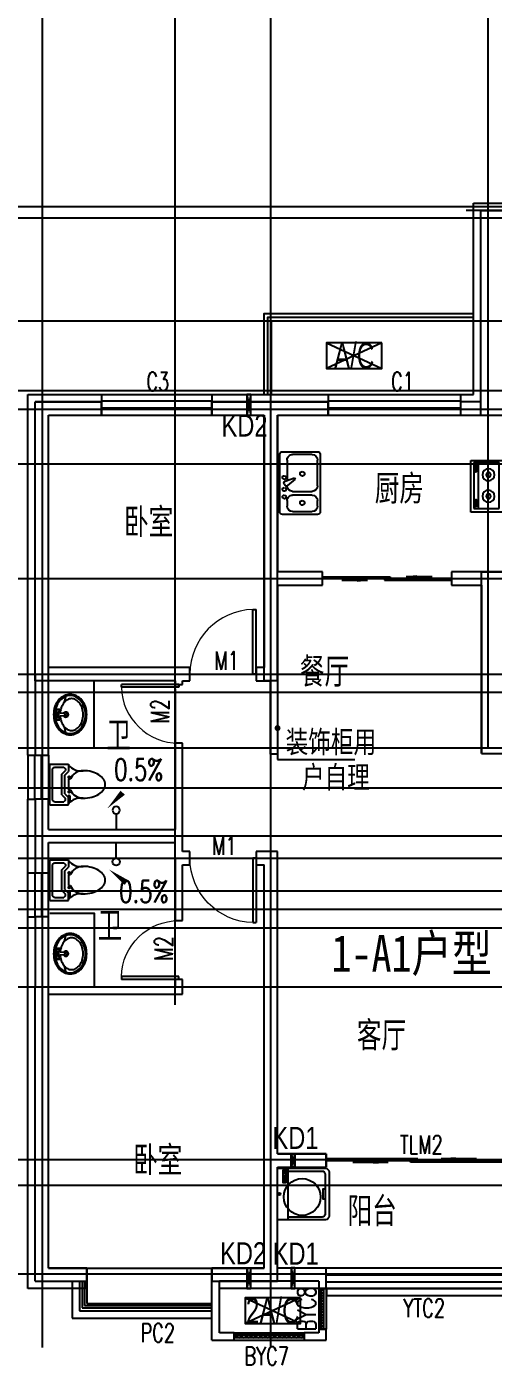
# Model space of a CAD drawing. Header units: metres. Extents: x -2059701 to -1976317, y -1316185 to -1264697.
# Drawn here: x -2049323 to -2042992, y -1301267 to -1283081 of the extents above; entities that cross this region are included whole.
import ezdxf
from ezdxf.enums import TextEntityAlignment as Align

# ---------------------------------------------------------------- set-up
doc = ezdxf.new("R2010")
doc.units = ezdxf.units.M
for name, color, linetype in [('A-ANNO-IDEN-TEXT', 7, 'Continuous'), ('A-ANNO-TEXT', 7, 'Continuous'), ('A-FLOR-IDEN', 7, 'Continuous'), ('A-FLOR-SPCL', 7, 'Continuous'), ('A-栏杆百叶', 7, 'Continuous'), ('A-面积', 7, 'Continuous'), ('COLUMN-FILL', 7, 'Continuous'), ('DIM_LEAD', 7, 'Continuous'), ('DIM_SYMB', 7, 'Continuous'), ('DOTE', 7, 'Continuous'), ('PROMPT', 7, 'Continuous'), ('PUB_TEXT', 7, 'Continuous'), ('SURFACE', 7, 'Continuous'), ('WALL', 7, 'Continuous'), ('WINDOW', 7, 'Continuous'), ('门窗编号', 7, 'Continuous')]:
    doc.layers.add(name, color=color, linetype=linetype)
doc.styles.add('_TCH_AXIS', font='COMPLEX')
doc.styles.add('_TCH_DIM', font='SIMPLEX')
doc.styles.add('dly', font='txt.shx')
doc.styles.add('ROS', font='ros.shx')
doc.styles.add('黑体', font='simhei.ttf')

# ---------------------------------------------------------------- blocks, each defined once
blk = doc.blocks.new('A$C64C607FF')
at = {"layer": 'A-FLOR-SPCL'}
for p, q in [((0, 275), (251, 275)), ((0, -275), (0, 275)), ((37, 212), (62, 237)), ((37, -212), (37, 212)), ((62, 237), (188, 237)), ((163, 140), (213, 190)), ((188, 237), (213, 212)), ((213, 212), (213, 190)), ((251, 275), (251, 175)), ((163, -140), (163, 140)), ((201, 125), (251, 175)), ((201, -125), (201, 125)), ((251, 75), (279, 75)), ((251, 75), (251, -75)), ((163, -140), (213, -190)), ((201, -125), (251, -175)), ((251, -75), (279, -75)), ((251, -275), (251, -162)), ((276, -225), (276, -162)), ((0, -275), (251, -275)), ((62, -237), (37, -212)), ((62, -237), (188, -237)), ((213, -212), (188, -237)), ((213, -212), (213, -190)), ((251, -225), (276, -225))]:
    blk.add_line(p, q, dxfattribs=at)
blk.add_lwpolyline([(450, -187, 0.063415), (570, -172, 0.076468), (662, -132, 0.107136), (730, -66, 0.147373), (750, 0, 0.147373), (730, 66, 0.107136), (662, 132, 0.076468), (570, 172, 0.063415), (450, 187, 0.063415)], format="xyb", dxfattribs=at)
for centre in [(263, 100), (263, -100)]:
    blk.add_circle(centre, 12.5, dxfattribs=at)
for centre, radius, start, end in [((420, 410), 225, 221.089, 277.7989), ((450, 0), 187, 90, 156.4218), ((263, -162), 12.5, 0, 180), ((450, 0), 187, 203.5782, 270), ((420, -410), 225, 82.2011, 138.911)]:
    blk.add_arc(centre, radius, start, end, dxfattribs=at)
blk = doc.blocks.new('A$C09BB3BC1')
at = {"layer": 'A-FLOR-SPCL'}
blk.add_line((0, 200), (0, 0), dxfattribs=at)
blk.add_circle((0, 250), 50, dxfattribs=at)
blk = doc.blocks.new('A$C48D17288')
at = {"layer": 'A-FLOR-SPCL'}
for p, q in [((0, 0), (0, 700)), ((0, 700), (500, 700)), ((456, 649), (113, 649)), ((113, 649), (113, 27)), ((400, 27), (400, 649)), ((423, 624), (434, 624)), ((448, 607), (432, 607)), ((432, 607), (432, 543)), ((448, 543), (448, 607)), ((456, 27), (456, 649)), ((500, 700), (500, 0)), ((422, 532), (434, 532)), ((432, 543), (448, 543)), ((500, 0), (0, 0)), ((113, 27), (456, 27)), ((422, 59), (434, 59)), ((423, 151), (434, 151)), ((432, 134), (432, 70)), ((448, 134), (432, 134)), ((432, 70), (448, 70)), ((448, 70), (448, 134))]:
    blk.add_line(p, q, dxfattribs=at)
for points in [[(423, 624, 0.259034), (420, 622, 0.076276), (415, 610, 0.036515), (412, 597, 0.026615), (411, 578, 0.026615), (412, 559, 0.036515), (415, 546, 0.076276), (420, 534, 0.259034), (423, 532, 0.078462), (424, 532, 0.056762)], [(434, 624, 0.259034), (430, 622, 0.076276), (425, 610, 0.036515), (423, 597, 0.026615), (422, 578, 0.026615), (423, 559, 0.036515), (425, 546, 0.076276), (430, 534, 0.259034), (434, 532, 0.259034), (437, 534, 0.056762), (441, 543, 0.036515)], [(443, 607, 0.008736), (442, 610, 0.076276), (437, 622, 0.259034), (434, 624, 0.259034)], [(423, 151, 0.259034), (420, 149, 0.076276), (415, 137, 0.036515), (412, 124, 0.026615), (411, 105, 0.026615), (412, 86, 0.036515), (415, 73, 0.076276), (420, 61, 0.259034), (423, 59, 0.078462), (424, 59, 0.056762)], [(434, 151, 0.259034), (430, 149, 0.076276), (425, 137, 0.036515), (423, 124, 0.026615), (422, 105, 0.026615), (423, 86, 0.036515), (425, 73, 0.076276), (430, 61, 0.259034), (434, 59, 0.259034), (437, 61, 0.056762), (441, 70, 0.036515)], [(443, 134, 0.008736), (442, 137, 0.076276), (437, 149, 0.259034), (434, 151, 0.259034)]]:
    blk.add_lwpolyline(points, format="xyb", dxfattribs=at)
for centre, radius, start, end in [((259, 484), 82.5, 270, 269.036), ((259, 484), 31.6, 270, 269.3468), ((259, 192), 82.5, 90.964, 90), ((259, 192), 31.6, 90.6532, 90)]:
    blk.add_arc(centre, radius, start, end, dxfattribs=at)
blk = doc.blocks.new('A$C2DEF7CDB')
at = {"layer": 'A-FLOR-SPCL'}
for p, q in [((388, 550), (-388, 550)), ((-425, 513), (-425, 37)), ((-388, 175), (-388, 438)), ((-313, 513), (-238, 513)), ((-163, 438), (-163, 175)), ((-113, 175), (-113, 438)), ((-38, 513), (313, 513)), ((388, 438), (388, 175)), ((425, 37), (425, 513)), ((51, 211), (-35, 107)), ((25, 72), (73, 198)), ((73, 198), (51, 211)), ((-238, 100), (-313, 100)), ((-11, 59), (-28, 69)), ((313, 100), (36, 100)), ((-388, 0), (388, 0))]:
    blk.add_line(p, q, dxfattribs=at)
for centre, radius, start, end in [((-388, 513), 37.4, 90, 180), ((388, 513), 37.4, 0, 90), ((-313, 438), 74.9, 90, 180), ((-238, 438), 74.9, 0, 90), ((-38, 438), 74.9, 90, 180), ((313, 438), 74.9, 0, 90), ((-269, 306), 31.2, 0, 358.8825), ((126, 306), 31.2, 0, 358.8825), ((-388, 37), 37.4, 180, 270), ((-313, 175), 74.9, 180, 270), ((-238, 175), 74.9, 270, 0), ((-188, 62), 25, 0, 356.9296), ((-38, 175), 74.9, 180, 270), ((-86, 62), 25, 0, 356.9296), ((-16, 91), 25, 140.5377, 240), ((2, 81), 25, 240, 339.4623), ((75, 62), 25, 0, 356.9296), ((313, 175), 74.9, 270, 0), ((388, 37), 37.4, 270, 0)]:
    blk.add_arc(centre, radius, start, end, dxfattribs=at)
blk = doc.blocks.new('A$C2E946E6E')
at = {"layer": 'A-FLOR-SPCL'}
blk.add_line((145, 0), (145, 700), dxfattribs=at)
blk.add_lwpolyline([(700, 650), (700, 50, -0.414214), (650, 0), (0, 0), (0, 700), (650, 700, -0.414214)], format="xyb", close=True, dxfattribs=at)
for points in [[(72, 678), (72, 507), (120, 507), (120, 678)], [(110, 636), (110, 664), (80, 664), (80, 636)], [(86, 594), (86, 608), (99, 608), (99, 594)], [(86, 568), (86, 582), (99, 582), (99, 568)], [(86, 544), (86, 557), (99, 557), (99, 544)], [(86, 518), (86, 532), (99, 532), (99, 518)]]:
    blk.add_lwpolyline(points, close=True, dxfattribs=at)
blk.add_lwpolyline([(145, 662), (605, 662, -0.414214), (645, 622), (645, 78, -0.414214), (605, 38), (145, 38)], format="xyb", dxfattribs=at)
blk.add_lwpolyline([(645, 279), (618, 279), (618, 350), (618, 421), (645, 421)], dxfattribs=at)
blk.add_circle((25, 350), 16, dxfattribs=at)
blk = doc.blocks.new('ktg')
at = {"layer": 'A-FLOR-SPCL'}
for p, q in [((0, 280), (50, 0)), ((50, 280), (0, 0))]:
    blk.add_line(p, q, dxfattribs=at)
blk.add_lwpolyline([(50, 0), (0, 0), (0, 280), (50, 280)], close=True, dxfattribs=at)
blk = doc.blocks.new('bzc1')
at = {"layer": 'WALL', "color": 2}
for p, q in [((6050, 14550), (8750, 14550)), ((6050, 11770), (6050, 14550)), ((0, 11950), (900, 11950)), ((0, 8160), (0, 11950)), ((900, 11950), (900, 11770)), ((2400, 11950), (3110, 11950)), ((2400, 11770), (2400, 11950)), ((3110, 11950), (3975, 11950)), ((3975, 11950), (3975, 11770)), ((180, 11770), (900, 11770)), ((180, 8160), (180, 11770)), ((2400, 11770), (3110, 11770)), ((3110, 8160), (3110, 11770)), ((3290, 11770), (3975, 11770)), ((3290, 8160), (3290, 11770)), ((6050, 11770), (6460, 11770)), ((6060, 9640), (6460, 9640)), ((6060, 7170), (6060, 9640)), ((180, 8160), (0, 8160)), ((3290, 8160), (3110, 8160)), ((6060, 7170), (8940, 7170)), ((0, 0), (0, 4000)), ((0, 4000), (180, 4000)), ((180, 180), (180, 4000)), ((3110, 1730), (3110, 4000)), ((3110, 4000), (3290, 4000)), ((3290, 1730), (3290, 4000)), ((3110, 180), (3110, 1730)), ((3290, 1730), (3950, 1730)), ((3950, 1730), (3950, 1550)), ((3290, 0), (3290, 1550)), ((3290, 1550), (3950, 1550)), ((0, 0), (700, 0)), ((180, 180), (700, 180)), ((700, 180), (700, 0)), ((2400, 180), (3110, 180)), ((2400, 0), (2400, 180)), ((2400, 0), (3290, 0))]:
    blk.add_line(p, q, dxfattribs=at)
blk = doc.blocks.new('$TCHSYS$WIN2D')
for p, q in [((-0.5, 0.5), (0.5, 0.5)), ((0.5, 0.1667), (-0.5, 0.1667)), ((0.5, -0.1667), (-0.5, -0.1667)), ((-0.5, -0.5), (0.5, -0.5))]:
    blk.add_line(p, q)
blk = doc.blocks.new('$DorLib2D$00000001')
for p, q in [((0.45, 0.975), (0.5, 0.975)), ((0.45, 0), (0.45, 0.975)), ((0.5, 0), (0.5, 0.975)), ((0.5, 0), (0.45, 0))]:
    blk.add_line(p, q)
at = {"lineweight": 13}
blk.add_arc((0.475, 0), 0.975, 91.4693, 180, dxfattribs=at)
blk = doc.blocks.new('$DorLib2D$00000131')
at = {"color": 0, "linetype": 'Continuous'}
for p, q in [((0.15, 0.125), (0.2319, 0.1973)), ((0.2319, 0.1973), (0.2319, 0.125)), ((-0.5, 0.125), (-0.5, 0)), ((0.0192, 0.125), (-0.5, 0.125)), ((0.0192, 0), (0.0192, 0.125)), ((0.35, 0.125), (0.15, 0.125)), ((-0.5, 0), (0.0192, 0)), ((-0.024, 0), (0.5, 0)), ((-0.024, -0.125), (-0.024, 0)), ((0.5, 0), (0.5, -0.125)), ((-0.35, -0.125), (-0.15, -0.125)), ((-0.2319, -0.1973), (-0.2319, -0.125)), ((-0.15, -0.125), (-0.2319, -0.1973)), ((0.5, -0.125), (-0.024, -0.125))]:
    blk.add_line(p, q, dxfattribs=at)
blk = doc.blocks.new('$WINLIB2D$00000039')
at = {"color": 0}
for points in [[(-0.5, 0.5), (-0.5, -0.5)], [(0.5, 0.5), (-0.5, 0.5)], [(0.5, -0.5), (0.5, 0.5)], [(-0.5, 0.167), (0.5, 0.167)], [(-0.452, -0.167), (-0.5, 0.084)], [(-0.384, -0.167), (-0.448, 0.167)], [(-0.316, -0.167), (-0.38, 0.167)], [(-0.248, -0.167), (-0.312, 0.167)], [(-0.18, -0.167), (-0.244, 0.167)], [(-0.112, -0.167), (-0.176, 0.167)], [(-0.044, -0.167), (-0.108, 0.167)], [(0.024, -0.167), (-0.04, 0.167)], [(0.092, -0.167), (0.028, 0.167)], [(0.16, -0.167), (0.096, 0.167)], [(0.228, -0.167), (0.164, 0.167)], [(0.296, -0.167), (0.232, 0.167)], [(0.364, -0.167), (0.3, 0.167)], [(0.432, -0.167), (0.368, 0.167)], [(0.5, -0.167), (0.436, 0.167)], [(-0.5, -0.167), (0.5, -0.167)], [(0.5, -0.5), (-0.5, -0.5)]]:
    blk.add_lwpolyline(points, dxfattribs=at)
blk = doc.blocks.new('$plan$00001629')
for p, q in [((-252, -170), (-172, -150)), ((-75, -35), (-75, -85)), ((-75, -35), (75, -35)), ((-75, -85), (-21, -85)), ((-16, -146), (-25, -35)), ((16, -146), (25, -35)), ((21, -85), (75, -85)), ((75, -35), (75, -85)), ((172, -150), (252, -170))]:
    blk.add_line(p, q)
for centre, radius in [((-50, -60), 20), ((1, -60), 10), ((50, -60), 20)]:
    blk.add_circle(centre, radius)
for centre, radius, start, end in [((0, -340), 340, 90, 108.7907), ((0, -340), 340, 71.2093, 90), ((-90, -230), 190, 153.24, 180), ((-90, -230), 173, 153.24, 180), ((-46, -252), 239, 129.4007, 153.24), ((-46, -252), 222, 129.4007, 153.24), ((-53, -278), 174, 126.0274, 150.3366), ((-18, -286), 283, 108.7907, 129.4007), ((-18, -286), 266, 108.7907, 129.4007), ((-21, -322), 229, 106.7647, 126.0274), ((0, -340), 323, 90, 108.7907), ((0, -391), 301, 93.9271, 106.7647), ((0, -170), 35, 118.7783, 61.2217), ((0, -170), 25, 129.0728, 50.9272), ((0, -146), 16.3, 180, 0), ((0, -340), 323, 71.2093, 90), ((0, -391), 301, 73.2353, 86.0729), ((21, -322), 229, 53.9726, 73.2353), ((18, -286), 266, 50.5993, 71.2093), ((18, -286), 283, 50.5993, 71.2093), ((53, -278), 174, 29.6634, 53.9726), ((46, -252), 222, 26.76, 50.5993), ((46, -252), 239, 26.76, 50.5993), ((90, -230), 173, 0, 26.76), ((90, -230), 190, 0, 26.76), ((-90, -230), 190, 180, 206.76), ((-90, -230), 173, 180, 206.76), ((-46, -208), 239, 206.76, 230.5993), ((-46, -208), 222, 206.76, 230.5993), ((-102, -250), 118, 150.3366, 180), ((-102, -250), 118, 180, 209.6634), ((-53, -222), 174, 209.6634, 233.9726), ((-21, -178), 229, 233.9726, 253.2353), ((21, -178), 229, 286.7647, 306.0274), ((53, -222), 174, 306.0274, 330.3366), ((46, -208), 222, 309.4007, 333.24), ((46, -208), 239, 309.4007, 333.24), ((102, -250), 118, 0, 29.6634), ((102, -250), 118, 330.3366, 0), ((90, -230), 173, 333.24, 0), ((90, -230), 190, 333.24, 0), ((-18, -174), 283, 230.5993, 251.2093), ((-18, -174), 266, 230.5993, 251.2093), ((0, -120), 340, 251.2093, 270), ((0, -120), 323, 251.2093, 270), ((0, -109), 301, 253.2353, 270), ((0, -109), 301, 270, 286.7647), ((0, -120), 323, 270, 288.7907), ((0, -120), 340, 270, 288.7907), ((18, -174), 266, 288.7907, 309.4007), ((18, -174), 283, 288.7907, 309.4007)]:
    blk.add_arc(centre, radius, start, end)

msp = doc.modelspace()

# ---------------------------------------------------------------- linework, layer by layer
msp.add_line((-2043159, -1285576), (-2043359, -1285576))
msp.add_lwpolyline([(-2042751, -1300326), (-2045251, -1300326), (-2045251, -1300226), (-2042751, -1300226)], close=True)
at = {"layer": 'A-FLOR-SPCL'}
for p, q in [((-2045254, -1287375), (-2044504, -1287725)), ((-2044504, -1287375), (-2045254, -1287725)), ((-2046284, -1288076), (-2046334, -1288356)), ((-2046334, -1288076), (-2046284, -1288356)), ((-2045734, -1298396), (-2045684, -1298576)), ((-2045684, -1298396), (-2045734, -1298576)), ((-2046359, -1300351), (-2045609, -1300701)), ((-2045609, -1300351), (-2046359, -1300701))]:
    msp.add_line(p, q, dxfattribs=at)
for points in [[(-2044504, -1287375), (-2045254, -1287375), (-2045254, -1287725), (-2044504, -1287725)], [(-2046334, -1288356), (-2046284, -1288356), (-2046284, -1288076), (-2046334, -1288076)], [(-2045684, -1298576), (-2045734, -1298576), (-2045734, -1298396), (-2045684, -1298396)], [(-2045609, -1300351), (-2046359, -1300351), (-2046359, -1300701), (-2045609, -1300701)]]:
    msp.add_lwpolyline(points, close=True, dxfattribs=at)
for points in [[(-2049009, -1292876), (-2048409, -1292876), (-2048409, -1291976)], [(-2049009, -1295126), (-2048409, -1295126), (-2048409, -1296126)]]:
    msp.add_lwpolyline(points, dxfattribs=at)
msp.add_circle((-2045586, -1298981), 250, dxfattribs=at)
at = {"layer": 'A-栏杆百叶'}
for points in [[(-2046049, -1288076), (-2046049, -1287026), (-2043259, -1287026)], [(-2045999, -1288076), (-2045999, -1287076), (-2043259, -1287076)]]:
    msp.add_lwpolyline(points, dxfattribs=at)
at = {"layer": 'A-面积'}
msp.add_lwpolyline([(-2046099, -1288076), (-2046099, -1288076), (-2046099, -1286976), (-2043259, -1286976)], dxfattribs=at)
at = {"layer": 'COLUMN-FILL'}
for p, q in [((-2048709, -1300126), (-2048709, -1300626)), ((-2048609, -1300126), (-2048609, -1300526)), ((-2048569, -1300126), (-2048569, -1300486)), ((-2048539, -1300126), (-2048539, -1300456)), ((-2048509, -1300126), (-2048509, -1300426)), ((-2048539, -1300456), (-2046809, -1300456)), ((-2048509, -1300426), (-2046809, -1300426)), ((-2048709, -1300626), (-2046809, -1300626)), ((-2048609, -1300526), (-2046809, -1300526)), ((-2048569, -1300486), (-2046809, -1300486))]:
    msp.add_line(p, q, dxfattribs=at)
at = {"layer": 'DIM_LEAD'}
for p, q in [((-2045919, -1292610), (-2045919, -1293036)), ((-2045919, -1293036), (-2044869, -1293036))]:
    msp.add_line(p, q, dxfattribs=at)
at = {"layer": 'DIM_LEAD', "const_width": 40}
msp.add_lwpolyline([(-2045919, -1292590, 1), (-2045919, -1292630, 1)], format="xyb", close=True, dxfattribs=at)
at = {"layer": 'DIM_SYMB'}
for points in [[(-2047885, -1293349, 0, 0, 0), (-2048230, -1293703, 0, 80, 0), (-2048021, -1293488, 0, 0, 0)], [(-2047770, -1294861, 0, 0, 0), (-2048211, -1294529, 0, 80, 0), (-2047971, -1294709, 0, 0, 0)]]:
    msp.add_lwpolyline(points, format="xyseb", dxfattribs=at)
at = {"layer": 'DOTE'}
for p, q in [((-2049109, -1301026), (-2049109, -1281777)), ((-2047309, -1296371), (-2047309, -1281777)), ((-2046009, -1301026), (-2046009, -1281777)), ((-2043059, -1292876), (-2043059, -1281777)), ((-1992581, -1285526), (-2050109, -1285526)), ((-2050109, -1285676), (-1992581, -1285676)), ((-2050109, -1287076), (-1992581, -1287076)), ((-2019309, -1288026), (-2050109, -1288026)), ((-2050109, -1288276), (-1992581, -1288276)), ((-1992581, -1289026), (-2050109, -1289026)), ((-2050109, -1290576), (-1992581, -1290576)), ((-2050109, -1291876), (-1992581, -1291876)), ((-2047309, -1296126), (-2047309, -1291876)), ((-2019309, -1292126), (-2050109, -1292126)), ((-2050109, -1292876), (-1992581, -1292876)), ((-1992581, -1293426), (-2050109, -1293426)), ((-2050109, -1294076), (-1992581, -1294076)), ((-2050109, -1294376), (-1992581, -1294376)), ((-1992581, -1294826), (-2050109, -1294826)), ((-2001979, -1295076), (-2050109, -1295076)), ((-2050109, -1295326), (-1992581, -1295326)), ((-2050109, -1296126), (-1992581, -1296126)), ((-1992581, -1298476), (-2050109, -1298476)), ((-1992581, -1298826), (-2050109, -1298826)), ((-2050109, -1300026), (-1992581, -1300026))]:
    msp.add_line(p, q, dxfattribs=at)
at = {"layer": 'PROMPT'}
msp.add_line((-2048509, -1299946), (-2046809, -1299946), dxfattribs=at)
msp.add_line((-2048509, -1299946), (-2046809, -1299946), dxfattribs=at)
at = {"layer": 'SURFACE'}
for p, q in [((-2043259, -1288076), (-2043259, -1285476)), ((-2043259, -1285476), (-2039039, -1285476)), ((-2049309, -1288076), (-2048309, -1288076)), ((-2049309, -1291876), (-2049309, -1288076)), ((-2048309, -1288076), (-2048309, -1288176)), ((-2046809, -1288076), (-2046809, -1288176)), ((-2046809, -1288076), (-2046009, -1288076)), ((-2046009, -1288076), (-2045234, -1288076)), ((-2045234, -1288076), (-2045234, -1288176)), ((-2043434, -1288076), (-2043434, -1288176)), ((-2043434, -1288076), (-2043259, -1288076)), ((-2049309, -1292976), (-2049309, -1291876)), ((-2049309, -1292976), (-2049209, -1292976)), ((-2049309, -1293576), (-2049209, -1293576)), ((-2049309, -1294076), (-2049309, -1293576)), ((-2049309, -1294576), (-2049309, -1294076)), ((-2049309, -1294576), (-2049209, -1294576)), ((-2049309, -1295176), (-2049209, -1295176)), ((-2049309, -1296126), (-2049309, -1295176)), ((-2049309, -1300226), (-2049309, -1296126)), ((-2048509, -1300226), (-2049309, -1300226)), ((-2048509, -1300226), (-2048509, -1300126)), ((-2046009, -1300226), (-2046709, -1300226)), ((-2045359, -1300226), (-2046009, -1300226))]:
    msp.add_line(p, q, dxfattribs=at)
at = {"layer": 'WALL'}
for p, q in [((-2043159, -1288176), (-2043159, -1285576)), ((-2039039, -1285576), (-2043159, -1285576)), ((-2048309, -1288176), (-2049209, -1288176)), ((-2049209, -1291876), (-2049209, -1288176)), ((-2048309, -1288356), (-2048309, -1288176)), ((-2046009, -1288176), (-2046809, -1288176)), ((-2046809, -1288176), (-2046809, -1288356)), ((-2045234, -1288176), (-2046009, -1288176)), ((-2045234, -1288356), (-2045234, -1288176)), ((-2043159, -1288176), (-2043434, -1288176)), ((-2043434, -1288176), (-2043434, -1288356)), ((-2049029, -1288356), (-2048309, -1288356)), ((-2049029, -1291786), (-2049029, -1288356)), ((-2046809, -1288356), (-2046099, -1288356)), ((-2046099, -1288356), (-2046099, -1290576)), ((-2045919, -1288356), (-2045234, -1288356)), ((-2045919, -1288356), (-2045919, -1290486)), ((-2043434, -1288356), (-2043059, -1288356)), ((-2043059, -1288356), (-2042749, -1288356)), ((-2046099, -1290576), (-2046099, -1291786)), ((-2045309, -1290486), (-2045919, -1290486)), ((-2045309, -1290666), (-2045309, -1290486)), ((-2043059, -1290486), (-2043559, -1290486)), ((-2043559, -1290486), (-2043559, -1290666)), ((-2042749, -1290486), (-2043059, -1290486)), ((-2045919, -1290666), (-2045919, -1291876)), ((-2045919, -1290666), (-2045309, -1290666)), ((-2043559, -1290666), (-2043149, -1290666)), ((-2043149, -1290666), (-2043149, -1292956)), ((-2049209, -1291876), (-2049209, -1292976)), ((-2047309, -1291786), (-2049029, -1291786)), ((-2047109, -1291786), (-2047309, -1291786)), ((-2047109, -1291966), (-2047109, -1291786)), ((-2046099, -1291786), (-2046209, -1291786)), ((-2046209, -1291786), (-2046209, -1291966)), ((-2049029, -1292976), (-2049029, -1291966)), ((-2047309, -1291966), (-2049029, -1291966)), ((-2047309, -1291966), (-2047309, -1292016)), ((-2047309, -1292016), (-2047209, -1292016)), ((-2047209, -1291966), (-2047109, -1291966)), ((-2047209, -1292016), (-2047209, -1291966)), ((-2046209, -1291966), (-2046019, -1291966)), ((-2047209, -1292816), (-2047309, -1292816)), ((-2047309, -1292816), (-2047309, -1293986)), ((-2047209, -1294076), (-2047209, -1292816)), ((-2049209, -1292976), (-2049029, -1292976)), ((-2043149, -1292956), (-2040899, -1292956)), ((-2049029, -1293576), (-2049209, -1293576)), ((-2049209, -1293576), (-2049209, -1294076)), ((-2049029, -1293986), (-2049029, -1293576)), ((-2049209, -1294076), (-2049209, -1294576)), ((-2049029, -1293986), (-2047309, -1293986)), ((-2047209, -1294286), (-2047209, -1294076)), ((-2049029, -1294166), (-2047309, -1294166)), ((-2049029, -1294576), (-2049029, -1294166)), ((-2047309, -1294376), (-2047309, -1294166)), ((-2047109, -1294286), (-2047209, -1294286)), ((-2047109, -1294466), (-2047109, -1294286)), ((-2045919, -1294286), (-2046209, -1294286)), ((-2046209, -1294286), (-2046209, -1294466)), ((-2045919, -1298396), (-2045919, -1294286)), ((-2047309, -1294376), (-2047309, -1295226)), ((-2047209, -1294466), (-2047109, -1294466)), ((-2047209, -1295226), (-2047209, -1294466)), ((-2046209, -1294466), (-2046099, -1294466)), ((-2046099, -1298476), (-2046099, -1294466)), ((-2049209, -1294576), (-2049029, -1294576)), ((-2049029, -1295176), (-2049209, -1295176)), ((-2049209, -1295176), (-2049209, -1296126)), ((-2049029, -1296126), (-2049029, -1295176)), ((-2047309, -1295226), (-2047209, -1295226)), ((-2047209, -1296026), (-2047309, -1296026)), ((-2047309, -1296026), (-2047309, -1296126)), ((-2047209, -1296226), (-2047209, -1296026)), ((-2049209, -1300126), (-2049209, -1296126)), ((-2049029, -1296126), (-2047309, -1296126)), ((-2049029, -1299946), (-2049029, -1296226)), ((-2049029, -1296226), (-2047209, -1296226)), ((-2046099, -1299946), (-2046099, -1298476)), ((-2045259, -1298396), (-2045919, -1298396)), ((-2045259, -1298576), (-2045259, -1298396)), ((-2045919, -1298576), (-2045259, -1298576)), ((-2045919, -1299946), (-2045919, -1298576)), ((-2048509, -1299946), (-2049029, -1299946)), ((-2048509, -1300126), (-2048509, -1299946)), ((-2046709, -1299946), (-2046809, -1299946)), ((-2046809, -1299946), (-2046809, -1300126)), ((-2046099, -1299946), (-2046709, -1299946)), ((-2045359, -1299946), (-2045919, -1299946)), ((-2045259, -1299946), (-2045359, -1299946)), ((-2045259, -1300126), (-2045259, -1299946)), ((-2049209, -1300126), (-2048509, -1300126)), ((-2046809, -1300926), (-2046809, -1300126)), ((-2046009, -1300126), (-2046709, -1300126)), ((-2046709, -1300826), (-2046709, -1300126)), ((-2045359, -1300126), (-2046009, -1300126)), ((-2045359, -1300126), (-2045359, -1300226)), ((-2045359, -1300226), (-2045259, -1300226)), ((-2045259, -1300226), (-2045259, -1300126)), ((-2046509, -1300826), (-2046709, -1300826)), ((-2046509, -1300926), (-2046509, -1300826)), ((-2045359, -1300826), (-2045559, -1300826)), ((-2045559, -1300826), (-2045559, -1300926)), ((-2045259, -1300776), (-2045359, -1300776)), ((-2045359, -1300776), (-2045359, -1300826)), ((-2045259, -1300926), (-2045259, -1300776)), ((-2046809, -1300926), (-2046509, -1300926)), ((-2045559, -1300926), (-2045259, -1300926))]:
    msp.add_line(p, q, dxfattribs=at)
at = {"layer": 'WINDOW'}
for p, q in [((-2045919, -1291876), (-2045919, -1292966)), ((-2047309, -1292076), (-2047309, -1292876)), ((-2046019, -1291966), (-2046019, -1292966)), ((-2045919, -1292966), (-2046019, -1292966)), ((-2047309, -1295926), (-2047309, -1295126)), ((-2048509, -1299946), (-2048509, -1300226)), ((-2046809, -1300226), (-2046809, -1299946))]:
    msp.add_line(p, q, dxfattribs=at)

# ---------------------------------------------------------------- block references
at = {"color": 6}
msp.add_blockref('bzc1', (-2049209, -1300126), dxfattribs=at)
at = {"color": 1, "xscale": -1}
for p in [(-2046284, -1300226), (-2045684, -1300224)]:
    msp.add_blockref('ktg', p, dxfattribs=at)
at = {"layer": 'A-FLOR-SPCL', "xscale": -1, "rotation": 270}
msp.add_blockref('A$C2DEF7CDB', (-2045889, -1289281), dxfattribs=at)
at = {"layer": 'A-FLOR-SPCL', "rotation": 180}
for name, p in [('A$C48D17288', (-2042797, -1288976)), ('A$C09BB3BC1', (-2048109, -1294176))]:
    msp.add_blockref(name, p, dxfattribs=at)
at = {"layer": 'A-FLOR-SPCL', "xscale": 0.9821428571077286, "yscale": 0.9782608695225493, "rotation": 90.00000000000001}
for p in [(-2048959, -1292426), (-2048959, -1295676)]:
    msp.add_blockref('$plan$00001629', p, dxfattribs=at)
at = {"layer": 'A-FLOR-SPCL'}
for name, p in [('A$C64C607FF', (-2049009, -1293376)), ('A$C64C607FF', (-2049009, -1294676)), ('A$C2E946E6E', (-2045920, -1299291))]:
    msp.add_blockref(name, p, dxfattribs=at)
at = {"layer": 'A-FLOR-SPCL', "xscale": -1}
msp.add_blockref('A$C09BB3BC1', (-2048109, -1293976), dxfattribs=at)
at = {"layer": 'WINDOW', "yscale": 280}
for p, xscale, zscale in [((-2047559, -1288216), 1500, 1500), ((-2044334, -1288216), 1800, 1800)]:
    msp.add_blockref('$TCHSYS$WIN2D', p, dxfattribs=dict(at, xscale=xscale, zscale=zscale))
at = {"layer": 'WINDOW'}
for name, p, xscale, yscale, zscale, rotation in [('$DorLib2D$00000131', (-2044434, -1290576), 1750, 180, 1750, 180), ('$DorLib2D$00000001', (-2046659, -1291876), -900, -900, -900, 180), ('$DorLib2D$00000001', (-2047259, -1292416), 800, 800, 800, 90), ('$TCHSYS$WIN2D', (-2049169, -1293276), -600, 280, -600, 90), ('$DorLib2D$00000001', (-2046659, -1294376), -900, 900, -900, 180), ('$TCHSYS$WIN2D', (-2049169, -1294876), 600, 280, 600, 90), ('$DorLib2D$00000001', (-2047259, -1295626), -800, 800, -800, 90), ('$DorLib2D$00000131', (-2044059, -1298486), -2400, -180, -2400, 179.9999999999966), ('$TCHSYS$WIN2D', (-2044059, -1300086), 2400, -280, 2400, 180), ('$WINLIB2D$00000039', (-2045309, -1300501), 550, 100, 550, 90), ('$WINLIB2D$00000039', (-2046034, -1300876), 950, -100, 950, 180)]:
    msp.add_blockref(name, p, dxfattribs=dict(at, xscale=xscale, yscale=yscale, zscale=zscale, rotation=rotation))

# ---------------------------------------------------------------- texts
at = {"layer": 'A-ANNO-IDEN-TEXT', "style": 'ROS', "width": 0.8}
msp.add_text('KD2', height=300, dxfattribs=at).set_placement((-2046367, -1288499), align=Align.MIDDLE_CENTER)
for s, p in [('KD1', (-2045676, -1298178)), ('KD2', (-2046387, -1299746)), ('KD1', (-2045673, -1299751))]:
    msp.add_text(s, height=300, rotation=0, dxfattribs=at).set_placement(p, align=Align.MIDDLE_CENTER)
at = {"layer": 'A-ANNO-TEXT', "style": 'ROS', "width": 0.7}
for s, p in [('A/C', (-2044879, -1287550)), ('2A/C', (-2045984, -1300526))]:
    msp.add_text(s, height=350, dxfattribs=at).set_placement(p, align=Align.MIDDLE_CENTER)
at = {"layer": 'A-ANNO-TEXT', "color": 1, "style": '黑体', "width": 0.8}
msp.add_text('1-A1户型 ', height=500, dxfattribs=at).set_placement((-2045188, -1295921))
at = {"layer": 'A-FLOR-IDEN', "style": 'ROS', "width": 0.7}
for s, p in [('厨房', (-2044600, -1289523)), ('卧室', (-2048003, -1289978)), ('餐厅', (-2045616, -1292011)), ('卫', (-2048243, -1292876)), ('卫', (-2048360, -1295464)), ('客厅', (-2044842, -1296952)), ('卧室', (-2047880, -1298647)), ('阳台', (-2044969, -1299340))]:
    msp.add_text(s, height=350, dxfattribs=at).set_placement(p)
at = {"layer": 'PUB_TEXT'}
for s, height, style, width, p in [('装饰柜用', 300, 'dly', 0.75, (-2045809, -1292946)), ('0.5%%%', 297.5, '_TCH_DIM', 0.705882, (-2048137, -1293323)), ('户自理', 300, 'dly', 0.75, (-2045588, -1293426)), ('0.5%%%', 297.5, '_TCH_DIM', 0.705882, (-2048067, -1294980))]:
    msp.add_text(s, height=height, dxfattribs=dict(at, style=style, width=width)).set_placement(p)
at = {"layer": '门窗编号', "style": '_TCH_AXIS', "width": 0.705882}
for s, p in [('C3', (-2047700, -1288026)), ('C1', (-2044379, -1288026)), ('M1', (-2046776, -1291819)), ('M1', (-2046808, -1294333)), ('TLM2', (-2044260, -1298396)), ('YTC2', (-2044213, -1300616)), ('PC2', (-2047780, -1300952)), ('BYC7', (-2046369, -1301267))]:
    msp.add_text(s, height=250, dxfattribs=at).set_placement(p)
for s, p in [('M2', (-2047388, -1292548)), ('M2', (-2047339, -1295769)), ('BYC8', (-2045399, -1300803))]:
    msp.add_text(s, height=250, rotation=90, dxfattribs=at).set_placement(p)

doc.saveas('drawing.dxf')
